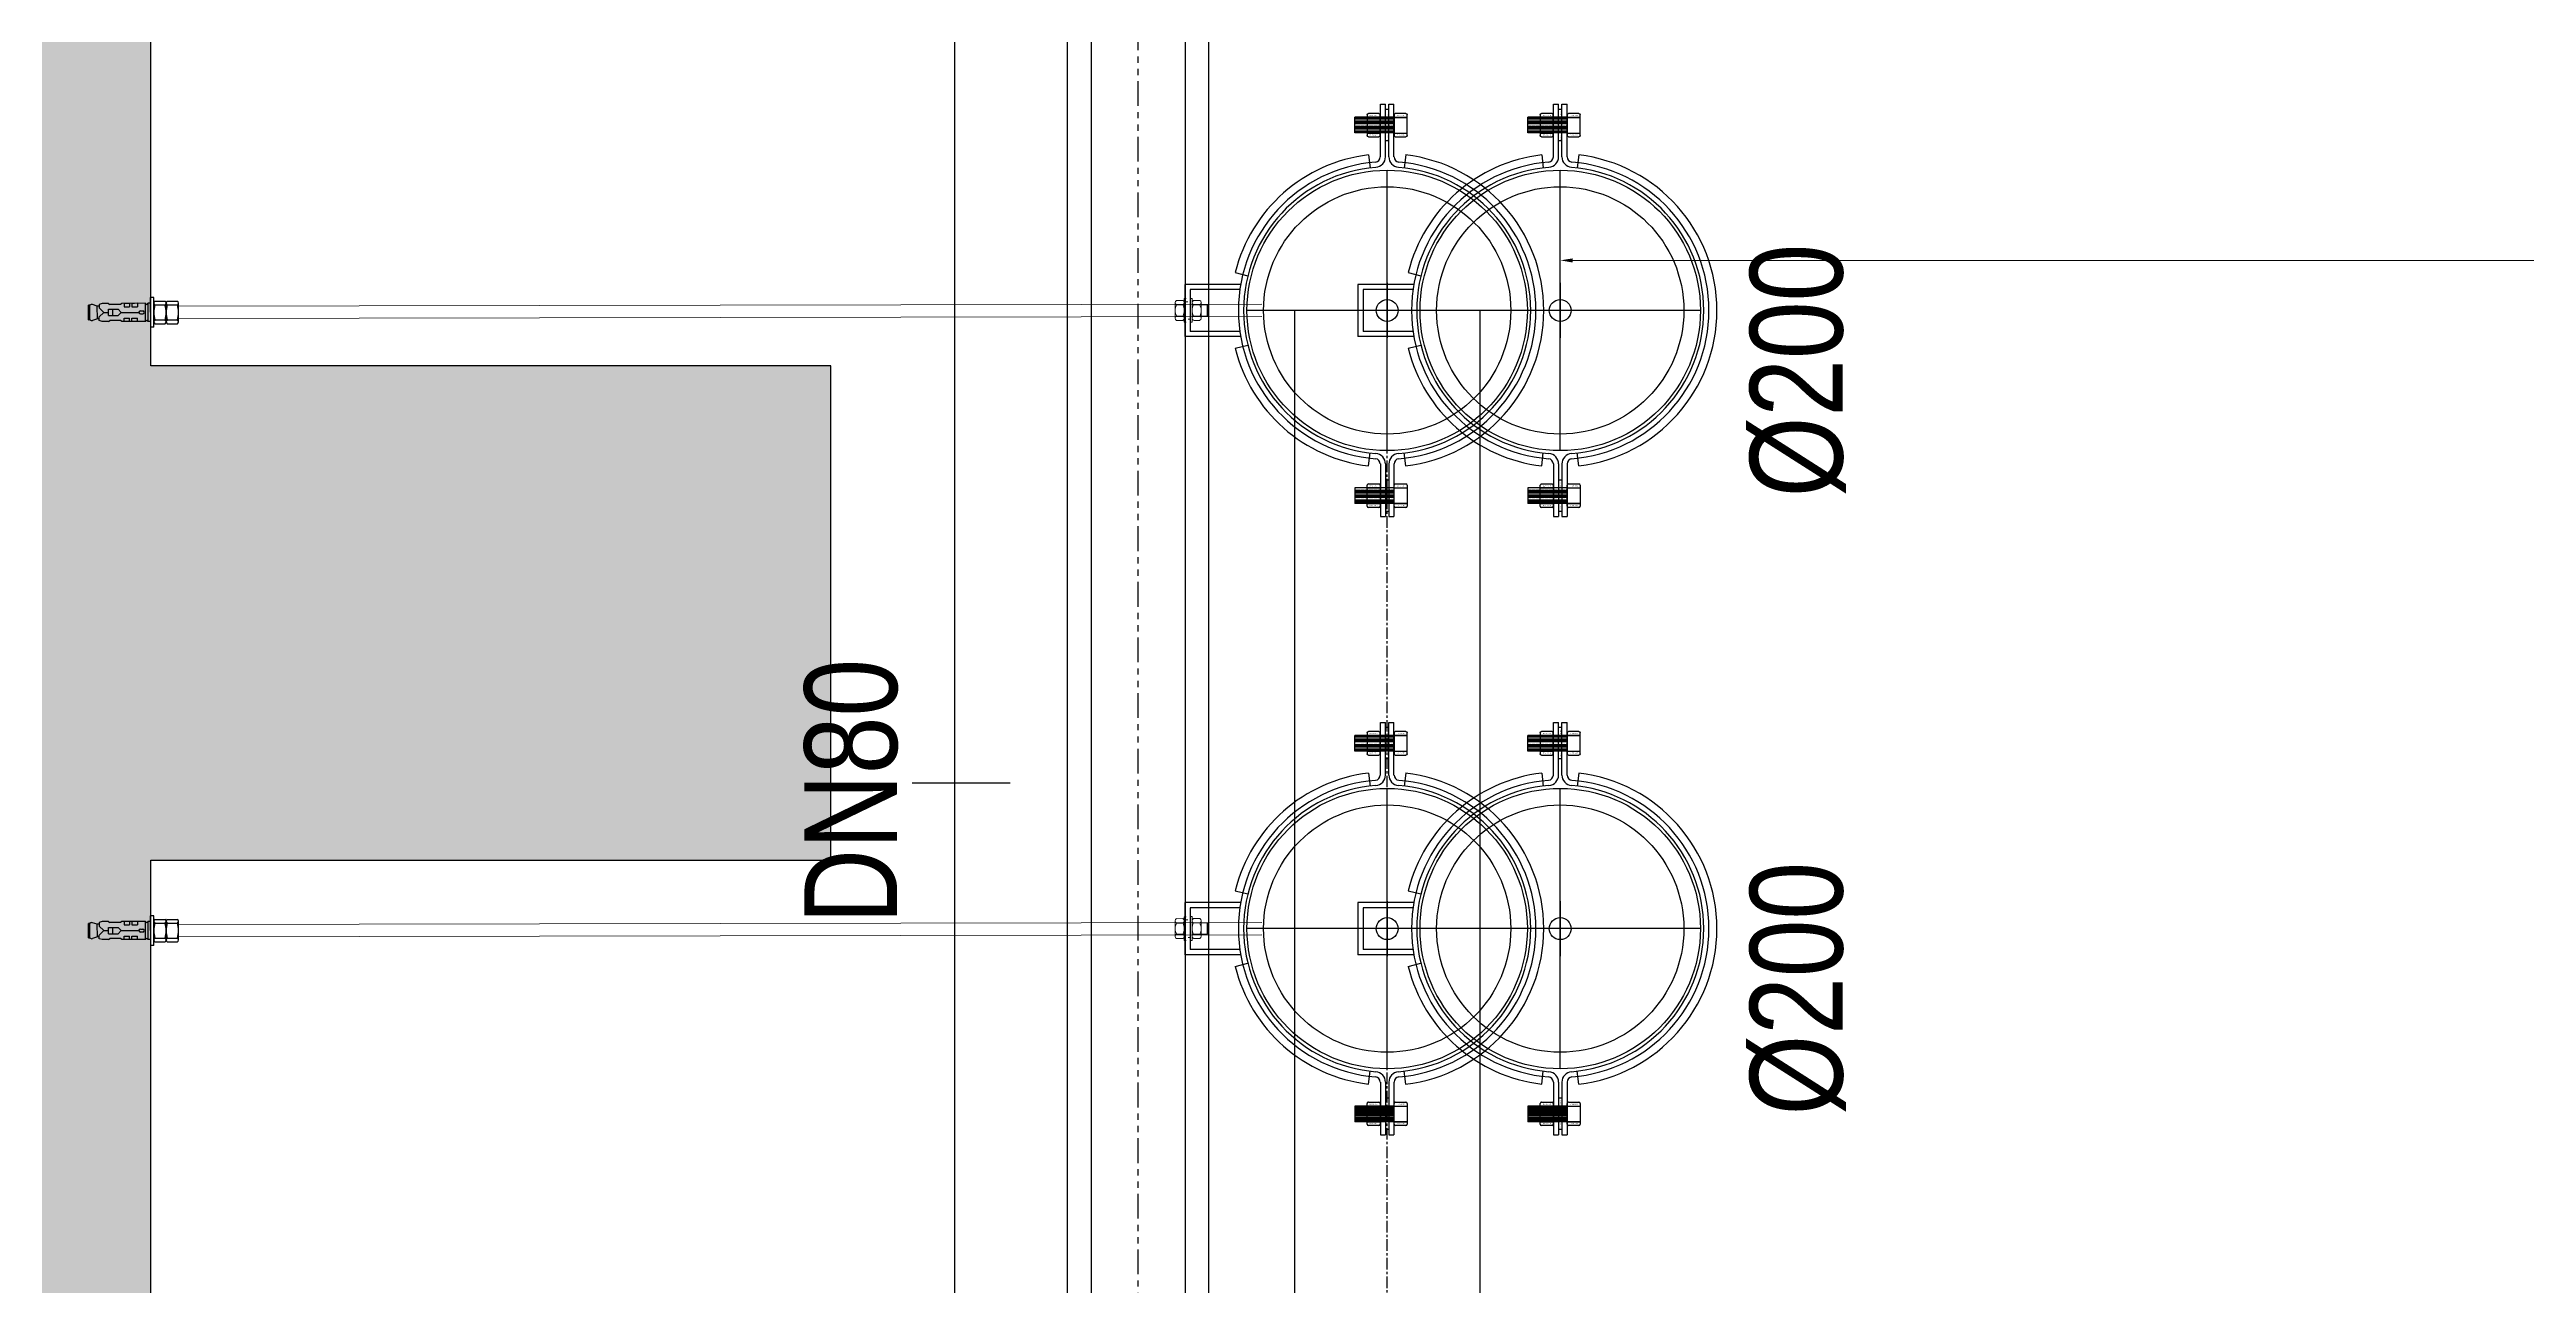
# Model space of a CAD drawing. Header units: millimetres. Extents: x -379292 to 1221486, y 92049 to 447512.
# Drawn here: x -29456 to -27453, y 213575 to 214575 of the extents above; entities that cross this region are included whole.
import ezdxf
from ezdxf.enums import TextEntityAlignment as Align

# ---------------------------------------------------------------- set-up
doc = ezdxf.new("R2010")
doc.units = ezdxf.units.MM
for name, pattern in [('ACISOTGB', [9, 4, -1, 1, -1, 1, -1]), ('CENTER', [2, 1.25, -0.25, 0.25, -0.25]), ('CENTRE', [50.8, 31.75, -6.35, 6.35, -6.35]), ('DASHDOT', [25.4, 12.7, -6.35, 0, -6.35]), ('SOGUKSU1', [72, 60, -6, 0, -6])]:
    doc.linetypes.add(name, pattern=pattern)
for name, color, linetype, lineweight in [('---OLCIU', 7, 'Continuous', 9), ('1-MIMARI', 8, 'Continuous', 9), ('1-YANGIN BORUSU-3', 1, 'SOGUKSU1', 30)]:
    doc.layers.add(name, color=color, linetype=linetype, lineweight=lineweight)
for name, color, linetype in [('05_CONCRETE', 6, 'Continuous'), ('05_CONCRETE VIEW', 142, 'Continuous'), ('05_HATCH CONCRETE', 141, 'Continuous'), ('1-PISSU-BORUSU', 6, 'PIS'), ('INKA', 142, 'Continuous'), ('M_YANGIN_SPR_ CAP', 7, 'Continuous')]:
    doc.layers.add(name, color=color, linetype=linetype)
doc.styles.add('cagdas', font='arial.ttf', dxfattribs={"width": 0.8, "height": 20})
doc.styles.add('DIM', font='arial.ttf')
doc.styles.add('DOA.ARIAL', font='arial.ttf')
doc.styles.get("Standard").update_dxf_attribs({"font": 'segoeuil.ttf'})
doc.linetypes.add('PIS', pattern='A,2.5,-0.09,[")",Standard,S=0.1,R=0,X=0,Y=-0.05],-0.035', length=2.625)
doc.linetypes.add('ZIGZAG', pattern='A,0.0001,-0.2,[131,ltypeshp.shx,S=0.2,R=0,X=-0.2,Y=0],-0.4,[131,ltypeshp.shx,S=0.2,R=180,X=0.2,Y=0],-0.2', length=0.8001)
doc.dimstyles.new('PRK 1-100', dxfattribs={"dimscale": 100, "dimtxt": 2.5, "dimasz": 1, "dimexe": 0.5, "dimexo": 1, "dimgap": 0.5, "dimtad": 1, "dimdec": 1, "dimzin": 9, "dimdsep": 46, "dimtxsty": 'DIM', "dimblk": 'ARCHTICK', "dimcen": 1.5, "dimdle": 0.5, "dimclrd": 256, "dimclre": 256, "dimclrt": 3, "dimadec": 8, "dimazin": 2, "dimtp": 0.1, "dimtm": 0.1, "dimtfac": 0.71, "dimtdec": 1, "dimtmove": 2, "dimatfit": 3, "dimfxl": 50, "dimfxlon": 1, "dimlwd": -1, "dimlwe": -1, "dimarcsym": 1})

# ---------------------------------------------------------------- blocks, each defined once
blk = doc.blocks.new('A$C6a8db8d0')
at = {"layer": '05_HATCH CONCRETE', "ltscale": 25, "transparency": 33554671}
h = blk.add_hatch(dxfattribs=at)
h.set_pattern_fill('ANSI33', color=256, scale=1.5, angle=180)
h.set_pattern_definition([(225, (-8686.666, 32930.851), (6.735192, -6.735192), []), (225, (-8693.402, 32930.851), (6.735192, -6.735192), [4.7625, -2.38125])])
h.paths.add_polyline_path([(-8675, 790), (-8675, 420), (-8725, 420), (-8725, 370), (9165, 370), (9165, 420), (9115, 420), (9115, 810), (9095, 810), (9095, 790), (5815, 790), (5815, 810), (5795, 810), (5795, 790), (-1895, 790), (-1895, 710), (-1845, 710), (-1845, 775), (-1635, 775), (-1635, 720), (-1595, 720), (-1595, 775), (-1335, 775), (-1335, 720), (-1295, 720), (-1295, 775), (-1090, 775), (-1090, 710), (-1040, 710), (-1040, 775), (-835, 775), (-835, 720), (-795, 720), (-795, 775), (-535, 775), (-535, 720), (-495, 720), (-495, 775), (-290, 775), (-290, 710), (-240, 710), (-240, 775), (-35, 775), (-35, 720), (5, 720), (5, 775), (265, 775), (265, 720), (305, 720), (305, 775), (510, 775), (510, 710), (560, 710), (560, 775), (765, 775), (765, 720), (805, 720), (805, 775), (1065, 775), (1065, 720), (1105, 720), (1105, 775), (1310, 775), (1310, 710), (1360, 710), (1360, 775), (1565, 775), (1565, 720), (1605, 720), (1605, 775), (1865, 775), (1865, 720), (1905, 720), (1905, 775), (2110, 775), (2110, 710), (2160, 710), (2160, 775), (2365, 775), (2365, 720), (2405, 720), (2405, 775), (2665, 775), (2665, 720), (2705, 720), (2705, 775), (2910, 775), (2910, 710), (2960, 710), (2960, 775), (3165, 775), (3165, 720), (3205, 720), (3205, 775), (3465, 775), (3465, 720), (3505, 720), (3505, 775), (3710, 775), (3710, 710), (3760, 710), (3760, 775), (3965, 775), (3965, 720), (4005, 720), (4005, 775), (4265, 775), (4265, 720), (4305, 720), (4305, 775), (4510, 775), (4510, 710), (4560, 710), (4560, 775), (4765, 775), (4765, 720), (4805, 720), (4805, 775), (5065, 775), (5065, 720), (5105, 720), (5105, 775), (5310, 775), (5310, 710), (5360, 710), (5360, 775), (5540, 775), (5540, 720), (5580, 720), (5580, 775), (5760, 775), (5760, 710), (5810, 710), (5810, 775), (6110, 775), (6110, 710), (6160, 710), (6160, 775), (6365, 775), (6365, 720), (6405, 720), (6405, 775), (6665, 775), (6665, 720), (6705, 720), (6705, 775), (6910, 775), (6910, 710), (6960, 710), (6960, 775), (7165, 775), (7165, 720), (7205, 720), (7205, 775), (7465, 775), (7465, 720), (7505, 720), (7505, 775), (7710, 775), (7710, 710), (7760, 710), (7760, 775), (7965, 775), (7965, 720), (8005, 720), (8005, 775), (8265, 775), (8265, 720), (8305, 720), (8305, 775), (8510, 775), (8510, 710), (8560, 710), (8560, 775), (8790, 775), (8790, 720), (8830, 720), (8830, 775), (9085, 775), (9085, 420), (-8645, 420), (-8645, 775), (-8270, 775), (-8270, 710), (-8220, 710), (-8220, 775), (-8015, 775), (-8015, 720), (-7975, 720), (-7975, 775), (-7715, 775), (-7715, 720), (-7675, 720), (-7675, 775), (-7470, 775), (-7470, 710), (-7420, 710), (-7420, 775), (-7215, 775), (-7215, 720), (-7175, 720), (-7175, 775), (-6915, 775), (-6915, 720), (-6875, 720), (-6875, 775), (-6670, 775), (-6670, 710), (-6620, 710), (-6620, 775), (-6415, 775), (-6415, 720), (-6375, 720), (-6375, 775), (-6115, 775), (-6115, 720), (-6075, 720), (-6075, 775), (-5870, 775), (-5870, 710), (-5820, 710), (-5820, 775), (-5615, 775), (-5615, 720), (-5575, 720), (-5575, 775), (-5315, 775), (-5315, 720), (-5275, 720), (-5275, 775), (-5070, 775), (-5070, 710), (-5020, 710), (-5020, 775), (-4815, 775), (-4815, 720), (-4775, 720), (-4775, 775), (-4515, 775), (-4515, 720), (-4475, 720), (-4475, 775), (-4270, 775), (-4270, 710), (-4220, 710), (-4220, 775), (-4015, 775), (-4015, 720), (-3975, 720), (-3975, 775), (-3715, 775), (-3715, 720), (-3675, 720), (-3675, 775), (-3470, 775), (-3470, 710), (-3420, 710), (-3420, 775), (-3215, 775), (-3215, 720), (-3175, 720), (-3175, 775), (-2915, 775), (-2915, 720), (-2875, 720), (-2875, 775), (-2670, 775), (-2670, 710), (-2620, 710), (-2620, 775), (-2435, 775), (-2435, 720), (-2395, 720), (-2395, 775), (-2175, 775), (-2175, 720), (-2135, 720), (-2135, 775), (-1955, 775), (-1955, 710), (-1905, 710), (-1905, 790)])
at = {"layer": '05_CONCRETE'}
blk.add_lwpolyline([(2405, 775), (2665, 775), (2665, 720), (2705, 720), (2705, 775), (2910, 775), (2910, 710), (2960, 710), (2960, 775), (3165, 775), (3165, 720), (3205, 720), (3205, 775), (3465, 775), (3465, 720), (3505, 720), (3505, 775), (3710, 775)], dxfattribs=at)
at = {"layer": '05_CONCRETE VIEW', "ltscale": 20, "flags": 128}
blk.add_lwpolyline([(2905, 710), (2165, 710)], dxfattribs=at)
blk = doc.blocks.new('A$Cdf426c59')
at = {"layer": '1-PISSU-BORUSU', "color": 1, "linetype": 'DASHDOT', "ltscale": 7.5}
for p, q in [((0, -5.67), (0, 5.67)), ((5.67, 0), (-5.67, 0))]:
    blk.add_line(p, q, dxfattribs=at)
at = {"layer": '1-PISSU-BORUSU', "color": 1, "linetype": 'Continuous'}
blk.add_circle((0, 0), 5.67, dxfattribs=at)
at = {"layer": '1-PISSU-BORUSU', "linetype": 'Continuous'}
blk.add_circle((0, 0), 5, dxfattribs=at)
blk = doc.blocks.new('INKA M12 SOMUN')
at = {"layer": 'INKA', "linetype": 'Continuous'}
for p, q in [((4150.36, 639.91), (4150.36, 640.71)), ((4150.46, 640.81), (4152.06, 640.81)), ((4152.06, 639.81), (4150.46, 639.81)), ((4150.66, 639.81), (4150.66, 640.81)), ((4151.86, 640.81), (4151.86, 639.81)), ((4152.16, 640.71), (4152.16, 639.91))]:
    blk.add_line(p, q, dxfattribs=at)
at = {"layer": 'INKA', "linetype": 'ZIGZAG', "ltscale": 0.1}
for p, q in [((4150.66, 639.81), (4150.66, 640.81)), ((4151.86, 639.81), (4151.86, 640.81))]:
    blk.add_line(p, q, dxfattribs=at)
at = {"layer": 'INKA', "linetype": 'Continuous'}
for centre, start, end in [((4150.46, 640.71), 90, 180), ((4150.46, 639.91), 180, 270), ((4152.06, 640.71), 0, 90), ((4152.06, 639.91), 270, 0)]:
    blk.add_arc(centre, 0.1, start, end, dxfattribs=at)
at = {"style": 'cagdas'}
for p in [(4150.49, 640), (4151.99, 640)]:
    blk.add_text('INKA M12 SOMUN', height=0.0525, rotation=90, dxfattribs=at).set_placement(p, align=Align.TOP_LEFT)
blk = doc.blocks.new('PULM12')
at = {"layer": 'INKA', "linetype": 'Continuous'}
for p, q in [((4155.66, 1097.83), (4155.66, 1097.58)), ((4155.66, 1097.83), (4158.06, 1097.83)), ((4155.66, 1097.58), (4158.06, 1097.58)), ((4156.26, 1097.83), (4156.26, 1097.58)), ((4157.46, 1097.83), (4157.46, 1097.58)), ((4158.06, 1097.83), (4158.06, 1097.58))]:
    blk.add_line(p, q, dxfattribs=at)
at = {"style": 'cagdas'}
for p in [(4155.78, 1097.73), (4157.59, 1097.73)]:
    blk.add_text('INKA M12 PUL', height=0.039, dxfattribs=at).set_placement(p, align=Align.TOP_LEFT)
blk = doc.blocks.new('A$Ca5a3e651')
at = {"layer": 'INKA', "linetype": 'Continuous'}
h = blk.add_hatch(dxfattribs=at)
h.set_pattern_fill('ACAD_ISO10W100', color=256, scale=0.021111, angle=-90, style=0)
h.set_pattern_definition([(90, (413.14908, -104.13396), (0.105555556, -2e-17), [0.253333333, -0.063333333, 0.010555556, -0.063333333])])
h.paths.add_polyline_path([(0.55, 15.62), (0.55, 14.36), (-2.61, 14.36), (-2.61, 15.62)])
h = blk.add_hatch(dxfattribs=at)
h.set_pattern_fill('ACAD_ISO10W100', color=256, scale=0.021111, angle=-90, style=0)
h.set_pattern_definition([(270, (413.14908, 104.13396), (0.105555556, -2e-17), [0.253333333, -0.063333333, 0.010555556, -0.063333333])])
h.paths.add_polyline_path([(0.55, -15.62), (0.55, -14.36), (-2.61, -14.36), (-2.61, -15.62)])
at = {"layer": 'INKA'}
for p, q in [((-0.55, 16.68), (-0.13, 16.68)), ((-0.55, 12.42), (-0.55, 16.68)), ((-0.13, 12.42), (-0.13, 16.68)), ((0.13, 12.42), (0.13, 16.68)), ((0.13, 16.68), (0.55, 16.68)), ((0.55, 12.42), (0.55, 16.68)), ((-2.61, 14.36), (-2.61, 15.62)), ((0.55, 15.62), (-2.61, 15.62)), ((0.55, 14.36), (-2.61, 14.36)), ((-1.5, 12.58), (-1.37, 11.53)), ((1.5, 12.58), (1.37, 11.53)), ((-11.85, 2.11), (-16.36, 2.11)), ((-16.36, 2.11), (-16.36, -2.11)), ((-12.29, 3.06), (-11.27, 2.8)), ((0, 2.22), (0, -2.22)), ((-15.94, 1.69), (-15.94, -1.69)), ((-11.91, 1.69), (-15.94, 1.69)), ((2.22, 0), (-2.22, 0)), ((-11.91, -1.69), (-15.94, -1.69)), ((-11.85, -2.11), (-16.36, -2.11)), ((-12.29, -3.06), (-11.27, -2.8)), ((-1.5, -12.58), (-1.37, -11.53)), ((1.5, -12.58), (1.37, -11.53)), ((-0.55, -12.42), (-0.55, -16.68)), ((-0.13, -12.42), (-0.13, -16.68)), ((0.13, -12.42), (0.13, -16.68)), ((0.55, -12.42), (0.55, -16.68)), ((0.55, -14.36), (-2.61, -14.36)), ((-2.61, -14.36), (-2.61, -15.62)), ((0.55, -15.62), (-2.61, -15.62)), ((-0.55, -16.68), (-0.13, -16.68)), ((0.13, -16.68), (0.55, -16.68))]:
    blk.add_line(p, q, dxfattribs=at)
blk.add_circle((0, 0), 0.886, dxfattribs=at)
for centre, radius, start, end in [((0, 0), 12.67, 96.7854, 166.0366), ((-0.98, 12.42), 0.422, 274.496, 0), ((-0.98, 12.42), 0.844, 274.496, 0), ((0.98, 12.42), 0.844, 180, 265.504), ((0.98, 12.42), 0.422, 180, 265.504), ((0, 0), 12.67, 276.7854, 83.2146), ((0, 0), 12.03, 94.496, 265.504), ((0, 0), 11.61, 94.496, 265.504), ((0, 0), 11.61, 274.496, 85.504), ((0, 0), 12.03, 274.496, 85.504), ((0, 0), 12.67, 193.9634, 263.2146), ((-0.98, -12.42), 0.422, 0, 85.504), ((-0.98, -12.42), 0.844, 0, 85.504), ((0.98, -12.42), 0.844, 94.496, 180), ((0.98, -12.42), 0.422, 94.496, 180)]:
    blk.add_arc(centre, radius, start, end, dxfattribs=at)
at = {"layer": '1-PISSU-BORUSU', "color": 6, "xscale": 2, "yscale": 2, "zscale": 2}
blk.add_blockref('A$Cdf426c59', (0, 0), dxfattribs=at)
at = {"layer": 'INKA', "linetype": 'Continuous', "yscale": 1.055555555555556, "zscale": 1.055555555555556, "rotation": 270}
for name, p, xscale in [('PULM12', (-1158.69, -4372.81), -1.055555555555556), ('INKA M12 SOMUN', (-676.97, -4366.9), -1.055555555555556), ('INKA M12 SOMUN', (-674.8, -4366.9), -1.055555555555556), ('PULM12', (-1158.69, 4372.81), 1.055555555555556), ('INKA M12 SOMUN', (-676.97, 4366.9), 1.055555555555556), ('INKA M12 SOMUN', (-674.8, 4366.9), 1.055555555555556)]:
    blk.add_blockref(name, p, dxfattribs=dict(at, xscale=xscale))
blk = doc.blocks.new('*D1180')
at = {"layer": '---OLCIU', "ltscale": 25, "transparency": 16777216}
for p, q in [((-28234.5, 214354), (-28234.5, 214406)), ((-28224.5, 214404), (-25834.5, 214404)), ((-25824.5, 214354), (-25824.5, 214406))]:
    blk.add_line(p, q, dxfattribs=at)
for points in [[(-28224.5, 214405.6), (-28224.5, 214402.3), (-28234.5, 214404)], [(-25834.5, 214405.6), (-25834.5, 214402.3), (-25824.5, 214404)]]:
    blk.add_solid(points, dxfattribs=at)
at = {"layer": 'Defpoints', "color": 0, "ltscale": 25, "transparency": 16777216}
for p in [(-25824.5, 214404), (-28234.5, 214270.5, 0), (-25824.5, 214131.1)]:
    blk.add_point(p, dxfattribs=at)
at = {"layer": '---OLCIU', "ltscale": 25, "transparency": 16777216, "insert": (-27029.5, 214416.6), "char_height": 15, "attachment_point": 5, "style": 'DIM'}
blk.add_mtext('2410', dxfattribs=at)
blk = doc.blocks.new('NOKTA001')
at = {"color": 0, "linetype": 'Continuous', "const_width": 0.5}
blk.add_lwpolyline([(-0.25, 0, 1), (0.25, 0, 1)], format="xyb", close=True, dxfattribs=at)
blk = doc.blocks.new('LDR1-5')
at = {"color": 0, "ltscale": 25}
blk.add_line((0, 0), (-2, 0), dxfattribs=at)
at = {"color": 0, "ltscale": 25, "xscale": 0.5, "yscale": 0.5, "zscale": 0.5}
blk.add_blockref('NOKTA001', (0, 0), dxfattribs=at)
blk = doc.blocks.new('*D1181')
at = {"layer": '---OLCIU', "ltscale": 25, "transparency": 16777216}
for p, q in [((-28374.5, 214655.1), (-28374.5, 214707.1)), ((-28364.5, 214705.1), (-25834.5, 214705.1)), ((-25824.5, 214655.1), (-25824.5, 214707.1))]:
    blk.add_line(p, q, dxfattribs=at)
for points in [[(-28364.5, 214706.8), (-28364.5, 214703.4), (-28374.5, 214705.1)], [(-25834.5, 214706.8), (-25834.5, 214703.4), (-25824.5, 214705.1)]]:
    blk.add_solid(points, dxfattribs=at)
at = {"layer": 'Defpoints', "color": 0, "ltscale": 25, "transparency": 16777216}
for p in [(-25824.5, 214705.1), (-28374.5, 214432.4, 0), (-25824.5, 214301.4)]:
    blk.add_point(p, dxfattribs=at)
at = {"layer": '---OLCIU', "ltscale": 25, "transparency": 16777216, "insert": (-27099.5, 214717.8), "char_height": 15, "attachment_point": 5, "style": 'DIM'}
blk.add_mtext('2550', dxfattribs=at)

msp = doc.modelspace()

# ---------------------------------------------------------------- block references
at = {"layer": '1-MIMARI', "ltscale": 25, "xscale": 10, "yscale": 10, "zscale": 10, "rotation": 90}
msp.add_blockref('A$C6a8db8d0', (-21624.5, 187268.8), dxfattribs=at)

# ---------------------------------------------------------------- next in the draw order: linework, layer by layer
at = {"color": 134, "linetype": 'ACISOTGB', "ltscale": 5}
msp.add_line((-28575.8, 151798.9), (-28575.8, 272540.3), dxfattribs=at)
at = {"color": 3, "ltscale": 25}
for p, q in [((-28633, 199843.2), (-28633, 244719.5)), ((-28518.7, 199843.2), (-28518.7, 244719.5))]:
    msp.add_line(p, q, dxfattribs=at)
at = {"color": 7, "ltscale": 0.5}
for p, q in [((-29425, 214356, 0), (-29425, 214367.7, 0)), ((-29423.9, 214356.1, 0), (-29423.9, 214367.7, 0)), ((-29417.9, 214367, 0), (-29421.8, 214368.3, 0)), ((-29416.3, 214367, 0), (-29417.9, 214367, 0)), ((-29417.8, 214356.8, 0), (-29417.9, 214367, 0)), ((-29413.9, 214369.2, 0), (-29416.3, 214368.4, 0)), ((-29416.3, 214368.4, 0), (-29416.3, 214365.6, 0)), ((-29416.3, 214365.6, 0), (-29412.6, 214361.9, 0)), ((-29416.3, 214358.2, 0), (-29412.6, 214361.9, 0)), ((-29416.3, 214355.3, 0), (-29416.3, 214358.2, 0)), ((-29408.7, 214369.2, 0), (-29413.9, 214369.2, 0)), ((-29412.6, 214361.9, 0), (-29408.9, 214361.9, 0)), ((-29408.9, 214359.3, 0), (-29408.9, 214364.5, 0)), ((-29408.9, 214364.5, 0), (-29401, 214364.5, 0)), ((-29408.9, 214359.3, 0), (-29401, 214359.3, 0)), ((-29408.7, 214369.2, 0), (-29407.7, 214368.4, 0)), ((-29399, 214368.4, 0), (-29407.7, 214368.4, 0)), ((-29405.4, 214359.3, 0), (-29405.4, 214364.5, 0)), ((-29401, 214364.5, 0), (-29398.4, 214361.9, 0)), ((-29401, 214359.3, 0), (-29398.4, 214361.9, 0)), ((-29398.1, 214369.2, 0), (-29399, 214368.4, 0)), ((-29398.4, 214361.9, 0), (-29384.2, 214361.9, 0)), ((-29378.8, 214369.3, 0), (-29398.1, 214369.2, 0)), ((-29391.8, 214369.2, 0), (-29396.2, 214368.9, 0)), ((-29396.2, 214368.9, 0), (-29396.2, 214366.5, 0)), ((-29396.2, 214366.5, 0), (-29391.8, 214366.5, 0)), ((-29396.2, 214354.9, 0), (-29396.2, 214357.3, 0)), ((-29396.2, 214357.3, 0), (-29391.8, 214357.3, 0)), ((-29391.8, 214369.2, 0), (-29391.8, 214366.5, 0)), ((-29391.8, 214354.6, 0), (-29391.8, 214357.3, 0)), ((-29385.4, 214369.3, 0), (-29389.8, 214368.9, 0)), ((-29389.8, 214368.9, 0), (-29389.8, 214366.5, 0)), ((-29389.8, 214366.5, 0), (-29385.4, 214366.5, 0)), ((-29389.8, 214354.9, 0), (-29389.8, 214357.3, 0)), ((-29389.8, 214357.3, 0), (-29385.4, 214357.3, 0)), ((-29385.4, 214369.3, 0), (-29385.4, 214366.5, 0)), ((-29385.4, 214354.6, 0), (-29385.4, 214357.3, 0)), ((-29383, 214363.1, 0), (-29381, 214363.1, 0)), ((-29383, 214360.8, 0), (-29381, 214360.8, 0)), ((-29378.8, 214354.6, 0), (-29378.8, 214369.3, 0)), ((-29374.6, 214369.3, 0), (-29376.9, 214369.3, 0)), ((-29376.9, 214369.3, 0), (-29376.9, 214354.6, 0)), ((-29417.8, 214356.8, 0), (-29421.8, 214355.5, 0)), ((-29416.3, 214356.8, 0), (-29417.8, 214356.8, 0)), ((-29413.9, 214354.6, 0), (-29416.3, 214355.3, 0)), ((-29408.7, 214354.6, 0), (-29413.9, 214354.6, 0)), ((-29408.7, 214354.6, 0), (-29407.7, 214355.4, 0)), ((-29399, 214355.4, 0), (-29407.7, 214355.4, 0)), ((-29398.1, 214354.6, 0), (-29399, 214355.4, 0)), ((-29378.8, 214354.6, 0), (-29398.1, 214354.6, 0)), ((-29391.8, 214354.6, 0), (-29396.2, 214354.9, 0)), ((-29385.4, 214354.6, 0), (-29389.8, 214354.9, 0)), ((-29374.6, 214354.6, 0), (-29376.9, 214354.6, 0)), ((-29425, 213856, 0), (-29425, 213867.7, 0)), ((-29423.9, 213856.1, 0), (-29423.9, 213867.7, 0)), ((-29417.9, 213867, 0), (-29421.8, 213868.3, 0)), ((-29417.8, 213856.8, 0), (-29421.8, 213855.5, 0)), ((-29416.3, 213867, 0), (-29417.9, 213867, 0)), ((-29417.8, 213856.8, 0), (-29417.9, 213867, 0)), ((-29416.3, 213856.8, 0), (-29417.8, 213856.8, 0)), ((-29413.9, 213869.2, 0), (-29416.3, 213868.4, 0)), ((-29416.3, 213868.4, 0), (-29416.3, 213865.6, 0)), ((-29416.3, 213865.6, 0), (-29412.6, 213861.9, 0)), ((-29416.3, 213858.2, 0), (-29412.6, 213861.9, 0)), ((-29416.3, 213855.3, 0), (-29416.3, 213858.2, 0)), ((-29408.7, 213869.2, 0), (-29413.9, 213869.2, 0)), ((-29412.6, 213861.9, 0), (-29408.9, 213861.9, 0)), ((-29408.9, 213859.3, 0), (-29408.9, 213864.5, 0)), ((-29408.9, 213864.5, 0), (-29401, 213864.5, 0)), ((-29408.9, 213859.3, 0), (-29401, 213859.3, 0)), ((-29408.7, 213869.2, 0), (-29407.7, 213868.4, 0)), ((-29399, 213868.4, 0), (-29407.7, 213868.4, 0)), ((-29405.4, 213859.3, 0), (-29405.4, 213864.5, 0)), ((-29401, 213864.5, 0), (-29398.4, 213861.9, 0)), ((-29401, 213859.3, 0), (-29398.4, 213861.9, 0)), ((-29398.1, 213869.2, 0), (-29399, 213868.4, 0)), ((-29398.4, 213861.9, 0), (-29384.2, 213861.9, 0)), ((-29378.8, 213869.3, 0), (-29398.1, 213869.2, 0)), ((-29391.8, 213869.2, 0), (-29396.2, 213868.9, 0)), ((-29396.2, 213868.9, 0), (-29396.2, 213866.5, 0)), ((-29396.2, 213866.5, 0), (-29391.8, 213866.5, 0)), ((-29396.2, 213854.9, 0), (-29396.2, 213857.3, 0)), ((-29396.2, 213857.3, 0), (-29391.8, 213857.3, 0)), ((-29391.8, 213869.2, 0), (-29391.8, 213866.5, 0)), ((-29391.8, 213854.6, 0), (-29391.8, 213857.3, 0)), ((-29385.4, 213869.3, 0), (-29389.8, 213868.9, 0)), ((-29389.8, 213868.9, 0), (-29389.8, 213866.5, 0)), ((-29389.8, 213866.5, 0), (-29385.4, 213866.5, 0)), ((-29389.8, 213854.9, 0), (-29389.8, 213857.3, 0)), ((-29389.8, 213857.3, 0), (-29385.4, 213857.3, 0)), ((-29385.4, 213869.3, 0), (-29385.4, 213866.5, 0)), ((-29385.4, 213854.6, 0), (-29385.4, 213857.3, 0)), ((-29383, 213863.1, 0), (-29381, 213863.1, 0)), ((-29383, 213860.8, 0), (-29381, 213860.8, 0)), ((-29378.8, 213854.6, 0), (-29378.8, 213869.3, 0)), ((-29374.6, 213869.3, 0), (-29376.9, 213869.3, 0)), ((-29376.9, 213869.3, 0), (-29376.9, 213854.6, 0)), ((-29413.9, 213854.6, 0), (-29416.3, 213855.3, 0)), ((-29408.7, 213854.6, 0), (-29413.9, 213854.6, 0)), ((-29408.7, 213854.6, 0), (-29407.7, 213855.4, 0)), ((-29399, 213855.4, 0), (-29407.7, 213855.4, 0)), ((-29398.1, 213854.6, 0), (-29399, 213855.4, 0)), ((-29378.8, 213854.6, 0), (-29398.1, 213854.6, 0)), ((-29391.8, 213854.6, 0), (-29396.2, 213854.9, 0)), ((-29385.4, 213854.6, 0), (-29389.8, 213854.9, 0)), ((-29374.6, 213854.6, 0), (-29376.9, 213854.6, 0))]:
    msp.add_line(p, q, dxfattribs=at)
at = {"color": 7}
for p, q in [((-29372.2, 214373.9, 0), (-29374.7, 214373.9, 0)), ((-29374.6, 214349.9, 0), (-29374.7, 214373.9, 0)), ((-29372.1, 214349.9, 0), (-29372.2, 214373.9, 0)), ((-29371.3, 214371, 0), (-29363, 214371, 0)), ((-29371.3, 214368, 0), (-29363, 214368, 0)), ((-29362.1, 214354.3, 0), (-29362.1, 214369.5, 0)), ((-29361.3, 214371, 0), (-29353, 214371, 0)), ((-29361.3, 214368, 0), (-29353, 214368, 0)), ((-29352.1, 214354.3, 0), (-29352.1, 214369.5, 0)), ((-29372.1, 214349.9, 0), (-29374.6, 214349.9, 0)), ((-29371.2, 214355.8, 0), (-29363, 214355.8, 0)), ((-29371.2, 214352.7, 0), (-29363, 214352.8, 0)), ((-29361.2, 214355.8, 0), (-29353, 214355.8, 0)), ((-29361.2, 214352.8, 0), (-29353, 214352.8, 0)), ((-29372.2, 213873.9, 0), (-29374.7, 213873.9, 0)), ((-29374.6, 213849.9, 0), (-29374.7, 213873.9, 0)), ((-29372.1, 213849.9, 0), (-29372.2, 213873.9, 0)), ((-29371.3, 213871, 0), (-29363, 213871, 0)), ((-29371.3, 213868, 0), (-29363, 213868, 0)), ((-29362.1, 213854.3, 0), (-29362.1, 213869.5, 0)), ((-29361.3, 213871, 0), (-29353, 213871, 0)), ((-29361.3, 213868, 0), (-29353, 213868, 0)), ((-29352.1, 213854.3, 0), (-29352.1, 213869.5, 0)), ((-29372.1, 213849.9, 0), (-29374.6, 213849.9, 0)), ((-29371.2, 213855.8, 0), (-29363, 213855.8, 0)), ((-29371.2, 213852.7, 0), (-29363, 213852.8, 0)), ((-29361.2, 213855.8, 0), (-29353, 213855.8, 0)), ((-29361.2, 213852.8, 0), (-29353, 213852.8, 0))]:
    msp.add_line(p, q, dxfattribs=at)
at = {"color": 7, "linetype": 'Continuous', "lineweight": 5}
for p, q in [((-29352.1, 214366.9, 0), (-28476, 214368.5, 0)), ((-29352.1, 214356.9, 0), (-28476, 214358.5, 0)), ((-29352.1, 213866.9, 0), (-28476, 213868.5, 0)), ((-29352.1, 213856.9, 0), (-28476, 213858.5, 0))]:
    msp.add_line(p, q, dxfattribs=at)
at = {"lineweight": 5}
for p, q in [((-28546, 214357.2, 0), (-28546, 214369.8, 0)), ((-28546, 214357.2, 0), (-28546, 214369.8, 0)), ((-28544.8, 214371.5, 0), (-28539.8, 214371.6, 0)), ((-28544.8, 214371.5, 0), (-28539.8, 214371.6, 0)), ((-28544.8, 214368, 0), (-28539.8, 214368, 0)), ((-28544.8, 214368, 0), (-28539.8, 214368, 0)), ((-28544.8, 214359, 0), (-28539.8, 214359, 0)), ((-28544.8, 214359, 0), (-28539.8, 214359, 0)), ((-28538.6, 214353.9, 0), (-28538.6, 214373.1, 0)), ((-28538.6, 214353.9, 0), (-28538.6, 214373.1, 0)), ((-28532.3, 214353.9, 0), (-28532.3, 214373.2, 0)), ((-28532.3, 214353.9, 0), (-28532.3, 214373.2, 0)), ((-28531.1, 214371.6, 0), (-28526.1, 214371.6, 0)), ((-28531.1, 214371.6, 0), (-28526.1, 214371.6, 0)), ((-28531.1, 214368.1, 0), (-28526.1, 214368.1, 0)), ((-28531.1, 214368.1, 0), (-28526.1, 214368.1, 0)), ((-28531.1, 214359, 0), (-28526.1, 214359, 0)), ((-28531.1, 214359, 0), (-28526.1, 214359, 0)), ((-28524.9, 214357.3, 0), (-28524.9, 214369.8, 0)), ((-28524.9, 214357.3, 0), (-28524.9, 214369.8, 0)), ((-28524.9, 214368.1, 0), (-28520.1, 214368.1, 0)), ((-28524.9, 214368.1, 0), (-28520.1, 214368.1, 0)), ((-28524.9, 214359, 0), (-28520.1, 214359, 0)), ((-28524.9, 214359, 0), (-28520.1, 214359, 0)), ((-28520.1, 214359, 0), (-28520.1, 214368.1, 0)), ((-28520.1, 214368.1, 0), (-28519.3, 214367.3, 0)), ((-28520.1, 214359, 0), (-28520.1, 214368.1, 0)), ((-28520.1, 214368.1, 0), (-28519.3, 214367.3, 0)), ((-28520.1, 214359, 0), (-28519.3, 214359.8, 0)), ((-28520.1, 214359, 0), (-28519.3, 214359.8, 0)), ((-28519.3, 214359.8, 0), (-28519.3, 214367.3, 0)), ((-28519.3, 214359.8, 0), (-28519.3, 214367.3, 0)), ((-28544.8, 214355.5, 0), (-28539.8, 214355.5, 0)), ((-28544.8, 214355.5, 0), (-28539.8, 214355.5, 0)), ((-28531, 214355.5, 0), (-28526.1, 214355.5, 0)), ((-28531, 214355.5, 0), (-28526.1, 214355.5, 0)), ((-28546, 213857.2, 0), (-28546, 213869.8, 0)), ((-28546, 213857.2, 0), (-28546, 213869.8, 0)), ((-28544.8, 213871.5, 0), (-28539.8, 213871.6, 0)), ((-28544.8, 213871.5, 0), (-28539.8, 213871.6, 0)), ((-28544.8, 213868, 0), (-28539.8, 213868, 0)), ((-28544.8, 213868, 0), (-28539.8, 213868, 0)), ((-28544.8, 213859, 0), (-28539.8, 213859, 0)), ((-28544.8, 213859, 0), (-28539.8, 213859, 0)), ((-28538.6, 213853.9, 0), (-28538.6, 213873.1, 0)), ((-28538.6, 213853.9, 0), (-28538.6, 213873.1, 0)), ((-28532.3, 213853.9, 0), (-28532.3, 213873.2, 0)), ((-28532.3, 213853.9, 0), (-28532.3, 213873.2, 0)), ((-28531.1, 213871.6, 0), (-28526.1, 213871.6, 0)), ((-28531.1, 213871.6, 0), (-28526.1, 213871.6, 0)), ((-28531.1, 213868.1, 0), (-28526.1, 213868.1, 0)), ((-28531.1, 213868.1, 0), (-28526.1, 213868.1, 0)), ((-28531.1, 213859, 0), (-28526.1, 213859, 0)), ((-28531.1, 213859, 0), (-28526.1, 213859, 0)), ((-28524.9, 213857.3, 0), (-28524.9, 213869.8, 0)), ((-28524.9, 213857.3, 0), (-28524.9, 213869.8, 0)), ((-28524.9, 213868.1, 0), (-28520.1, 213868.1, 0)), ((-28524.9, 213868.1, 0), (-28520.1, 213868.1, 0)), ((-28524.9, 213859, 0), (-28520.1, 213859, 0)), ((-28524.9, 213859, 0), (-28520.1, 213859, 0)), ((-28520.1, 213859, 0), (-28520.1, 213868.1, 0)), ((-28520.1, 213868.1, 0), (-28519.3, 213867.3, 0)), ((-28520.1, 213859, 0), (-28520.1, 213868.1, 0)), ((-28520.1, 213868.1, 0), (-28519.3, 213867.3, 0)), ((-28520.1, 213859, 0), (-28519.3, 213859.8, 0)), ((-28520.1, 213859, 0), (-28519.3, 213859.8, 0)), ((-28519.3, 213859.8, 0), (-28519.3, 213867.3, 0)), ((-28519.3, 213859.8, 0), (-28519.3, 213867.3, 0)), ((-28544.8, 213855.5, 0), (-28539.8, 213855.5, 0)), ((-28544.8, 213855.5, 0), (-28539.8, 213855.5, 0)), ((-28531, 213855.5, 0), (-28526.1, 213855.5, 0)), ((-28531, 213855.5, 0), (-28526.1, 213855.5, 0))]:
    msp.add_line(p, q, dxfattribs=at)
at = {"linetype": 'CENTRE', "lineweight": 5}
for p, q in [((-28537.1, 214373.1, 0), (-28538.6, 214373.1, 0)), ((-28537.1, 214373.1, 0), (-28538.6, 214373.1, 0)), ((-28533.9, 214373.2, 0), (-28532.3, 214373.2, 0)), ((-28533.9, 214373.2, 0), (-28532.3, 214373.2, 0)), ((-28537, 214353.9, 0), (-28538.6, 214353.9, 0)), ((-28537, 214353.9, 0), (-28538.6, 214353.9, 0)), ((-28533.8, 214353.9, 0), (-28532.3, 214353.9, 0)), ((-28533.8, 214353.9, 0), (-28532.3, 214353.9, 0)), ((-28537.1, 213873.1, 0), (-28538.6, 213873.1, 0)), ((-28537.1, 213873.1, 0), (-28538.6, 213873.1, 0)), ((-28533.9, 213873.2, 0), (-28532.3, 213873.2, 0)), ((-28533.9, 213873.2, 0), (-28532.3, 213873.2, 0)), ((-28537, 213853.9, 0), (-28538.6, 213853.9, 0)), ((-28537, 213853.9, 0), (-28538.6, 213853.9, 0)), ((-28533.8, 213853.9, 0), (-28532.3, 213853.9, 0)), ((-28533.8, 213853.9, 0), (-28532.3, 213853.9, 0))]:
    msp.add_line(p, q, dxfattribs=at)
at = {"color": 7, "linetype": 'Continuous', "lineweight": 15}
for p, q in [((-28535.6, 214370.6, 0), (-28537.1, 214370.6, 0)), ((-28535.6, 214370.6, 0), (-28537.1, 214370.6, 0)), ((-28535.5, 214356.4, 0), (-28534, 214356.4, 0)), ((-28535.5, 214356.4, 0), (-28534, 214356.4, 0)), ((-28535.6, 213870.6, 0), (-28537.1, 213870.6, 0)), ((-28535.6, 213870.6, 0), (-28537.1, 213870.6, 0)), ((-28535.5, 213856.4, 0), (-28534, 213856.4, 0)), ((-28535.5, 213856.4, 0), (-28534, 213856.4, 0))]:
    msp.add_line(p, q, dxfattribs=at)
at = {"color": 7, "ltscale": 0.5}
for centre, radius, start, end in [((-29424.5, 214366, 0), 1.77, 68.3179, 106.2443), ((-29422.4, 214366.6, 0), 1.77, 68.3179, 144.1708), ((-29383, 214361.9, 0), 1.18, 90.1087, 270.1087), ((-29381, 214361.9, 0), 1.18, 270.1087, 90.1087), ((-29377.8, 214369.4, 0), 0.963, 189.0364, 351.181), ((-29424.5, 214357.7, 0), 1.77, 253.9732, 291.8996), ((-29422.4, 214357.1, 0), 1.77, 216.0467, 291.8996), ((-29377.8, 214354.5, 0), 0.963, 9.0364, 171.181), ((-29424.5, 213866, 0), 1.77, 68.3179, 106.2443), ((-29424.5, 213857.7, 0), 1.77, 253.9732, 291.8996), ((-29422.4, 213866.6, 0), 1.77, 68.3179, 144.1708), ((-29422.4, 213857.1, 0), 1.77, 216.0467, 291.8996), ((-29383, 213861.9, 0), 1.18, 90.1087, 270.1087), ((-29381, 213861.9, 0), 1.18, 270.1087, 90.1087), ((-29377.8, 213869.4, 0), 0.963, 189.0364, 351.181), ((-29377.8, 213854.5, 0), 0.963, 9.0364, 171.181)]:
    msp.add_arc(centre, radius, start, end, dxfattribs=at)
at = {"color": 7}
for centre, radius, start, end in [((-29370.4, 214369.5, 0), 1.76, 120.364, 239.8535), ((-29350.5, 214361.9, 0), 21.6, 163.7656, 196.4519), ((-29363.9, 214369.5, 0), 1.76, 300.364, 59.8535), ((-29383.8, 214361.8, 0), 21.6, 343.7656, 16.4519), ((-29360.4, 214369.5, 0), 1.76, 120.364, 239.8535), ((-29340.5, 214361.9, 0), 21.6, 163.7656, 196.4519), ((-29353.9, 214369.5, 0), 1.76, 300.364, 59.8535), ((-29373.8, 214361.9, 0), 21.6, 343.7656, 16.4519), ((-29370.4, 214354.3, 0), 1.76, 120.364, 239.8535), ((-29363.9, 214354.3, 0), 1.76, 300.364, 59.8535), ((-29360.4, 214354.3, 0), 1.76, 120.364, 239.8535), ((-29353.9, 214354.3, 0), 1.76, 300.364, 59.8535), ((-29370.4, 213869.5, 0), 1.76, 120.364, 239.8535), ((-29350.5, 213861.9, 0), 21.6, 163.7656, 196.4519), ((-29363.9, 213869.5, 0), 1.76, 300.364, 59.8535), ((-29383.8, 213861.8, 0), 21.6, 343.7656, 16.4519), ((-29360.4, 213869.5, 0), 1.76, 120.364, 239.8535), ((-29340.5, 213861.9, 0), 21.6, 163.7656, 196.4519), ((-29353.9, 213869.5, 0), 1.76, 300.364, 59.8535), ((-29373.8, 213861.9, 0), 21.6, 343.7656, 16.4519), ((-29370.4, 213854.3, 0), 1.76, 120.364, 239.8535), ((-29363.9, 213854.3, 0), 1.76, 300.364, 59.8535), ((-29360.4, 213854.3, 0), 1.76, 120.364, 239.8535), ((-29353.9, 213854.3, 0), 1.76, 300.364, 59.8535)]:
    msp.add_arc(centre, radius, start, end, dxfattribs=at)
at = {"lineweight": 5}
for centre, radius, start, end in [((-28544.1, 214369.8, 0), 1.88, 110.9308, 249.2866), ((-28544.1, 214369.8, 0), 1.88, 110.9308, 249.2866), ((-28536.9, 214363.5, 0), 9.07, 150.188, 210.0295), ((-28536.9, 214363.5, 0), 9.07, 150.188, 210.0295), ((-28544.1, 214357.2, 0), 1.88, 110.9308, 249.2866), ((-28544.1, 214357.2, 0), 1.88, 110.9308, 249.2866), ((-28540.5, 214369.8, 0), 1.88, 290.9308, 69.2866), ((-28540.5, 214369.8, 0), 1.88, 290.9308, 69.2866), ((-28547.7, 214363.5, 0), 9.07, 330.188, 30.0295), ((-28547.7, 214363.5, 0), 9.07, 330.188, 30.0295), ((-28540.5, 214357.2, 0), 1.88, 290.9308, 69.2866), ((-28540.5, 214357.2, 0), 1.88, 290.9308, 69.2866), ((-28530.4, 214369.8, 0), 1.88, 110.9308, 249.2866), ((-28530.4, 214369.8, 0), 1.88, 110.9308, 249.2866), ((-28523.2, 214363.6, 0), 9.07, 150.188, 210.0295), ((-28523.2, 214363.6, 0), 9.07, 150.188, 210.0295), ((-28530.4, 214357.3, 0), 1.88, 110.9308, 249.2866), ((-28530.4, 214357.3, 0), 1.88, 110.9308, 249.2866), ((-28526.8, 214369.8, 0), 1.88, 290.9308, 69.2866), ((-28526.8, 214369.8, 0), 1.88, 290.9308, 69.2866), ((-28534, 214363.5, 0), 9.07, 330.188, 30.0295), ((-28534, 214363.5, 0), 9.07, 330.188, 30.0295), ((-28526.8, 214357.3, 0), 1.88, 290.9308, 69.2866), ((-28526.8, 214357.3, 0), 1.88, 290.9308, 69.2866), ((-28544.1, 213869.8, 0), 1.88, 110.9308, 249.2866), ((-28544.1, 213869.8, 0), 1.88, 110.9308, 249.2866), ((-28536.9, 213863.5, 0), 9.07, 150.188, 210.0295), ((-28536.9, 213863.5, 0), 9.07, 150.188, 210.0295), ((-28544.1, 213857.2, 0), 1.88, 110.9308, 249.2866), ((-28544.1, 213857.2, 0), 1.88, 110.9308, 249.2866), ((-28540.5, 213869.8, 0), 1.88, 290.9308, 69.2866), ((-28540.5, 213869.8, 0), 1.88, 290.9308, 69.2866), ((-28547.7, 213863.5, 0), 9.07, 330.188, 30.0295), ((-28547.7, 213863.5, 0), 9.07, 330.188, 30.0295), ((-28540.5, 213857.2, 0), 1.88, 290.9308, 69.2866), ((-28540.5, 213857.2, 0), 1.88, 290.9308, 69.2866), ((-28530.4, 213869.8, 0), 1.88, 110.9308, 249.2866), ((-28530.4, 213869.8, 0), 1.88, 110.9308, 249.2866), ((-28523.2, 213863.6, 0), 9.07, 150.188, 210.0295), ((-28523.2, 213863.6, 0), 9.07, 150.188, 210.0295), ((-28530.4, 213857.3, 0), 1.88, 110.9308, 249.2866), ((-28530.4, 213857.3, 0), 1.88, 110.9308, 249.2866), ((-28526.8, 213869.8, 0), 1.88, 290.9308, 69.2866), ((-28526.8, 213869.8, 0), 1.88, 290.9308, 69.2866), ((-28534, 213863.5, 0), 9.07, 330.188, 30.0295), ((-28534, 213863.5, 0), 9.07, 330.188, 30.0295), ((-28526.8, 213857.3, 0), 1.88, 290.9308, 69.2866), ((-28526.8, 213857.3, 0), 1.88, 290.9308, 69.2866)]:
    msp.add_arc(centre, radius, start, end, dxfattribs=at)
at = {"layer": '1-PISSU-BORUSU', "color": 6, "linetype": 'Continuous'}
for p, q in [((-28449.5, 214363.5, 0), (-28449.5, 212700.6, 0)), ((-28299.5, 214363.5, 0), (-28299.5, 212700.6, 0))]:
    msp.add_line(p, q, dxfattribs=at)
at = {"layer": '1-PISSU-BORUSU', "color": 1, "linetype": 'CENTER', "ltscale": 7.5}
msp.add_line((-28374.5, 212597.8, 0), (-28374.5, 214363.5, 0), dxfattribs=at)
at = {"layer": '1-YANGIN BORUSU-3', "linetype": 'ByBlock', "ltscale": 25}
for p, q in [((-28613.9, 272261.8), (-28613.9, 154309.2)), ((-28537.8, 272261.8), (-28537.8, 154309.2))]:
    msp.add_line(p, q, dxfattribs=at)
at = {"layer": 'M_YANGIN_SPR_ CAP', "ltscale": 0.01}
msp.add_line((-28758.8, 213981.5, 0), (-28679.5, 213981.5, 0), dxfattribs=at)

# ---------------------------------------------------------------- next in the draw order: block references
at = {"ltscale": 25, "xscale": 10, "yscale": 10, "zscale": 10}
for p in [(-28374.5, 214363.5, 0), (-28234.5, 214363.5, 0), (-28374.5, 213863.5, 0), (-28234.5, 213863.5, 0)]:
    msp.add_blockref('A$Ca5a3e651', p, dxfattribs=at)

# ---------------------------------------------------------------- next in the draw order: texts
at = {"layer": 'M_YANGIN_SPR_ CAP', "ltscale": 0.01, "style": 'DOA.ARIAL', "width": 0.8}
for s, p in [('%%C200', (-28081.1, 214314.9, -155276.6)), ('DN80', (-28845.9, 213974.5, -155276.6)), ('%%C200', (-28081.1, 213814.9, -155276.6))]:
    msp.add_text(s, height=75, rotation=90, dxfattribs=at).set_placement(p, align=Align.TOP_CENTER)

# ---------------------------------------------------------------- next in the draw order: dimensions: what is measured, and where the dimension line sits
at = {"layer": '---OLCIU', "ltscale": 25}
for base, p1, p2, picture, middle in [((-25824.5, 214705.1), (-28374.5, 214432.4, 0), (-25824.5, 214301.4), '*D1181', (-27099.5, 214717.8)), ((-25824.5, 214404), (-28234.5, 214270.5, 0), (-25824.5, 214131.1), '*D1180', (-27029.5, 214416.6))]:
    dim = msp.add_linear_dim(base=base, p1=p1, p2=p2, dimstyle='PRK 1-100', override={"dimtxt": 0.15, "dimasz": 0.1, "dimexe": 0.02, "dimexo": 0.5, "dimgap": 0.05, "dimdec": 0, "dimzin": 0, "dimcen": 0.5, "dimdle": 0.01, "dimclrt": 256, "dimtdec": 0, "dimldrblk": 'LDR1-5', "dimfxl": 0.5}, dxfattribs=at)
    dim.commit()
    dim.dimension.update_dxf_attribs({"geometry": picture, "text_midpoint": middle})

doc.saveas('drawing.dxf')
